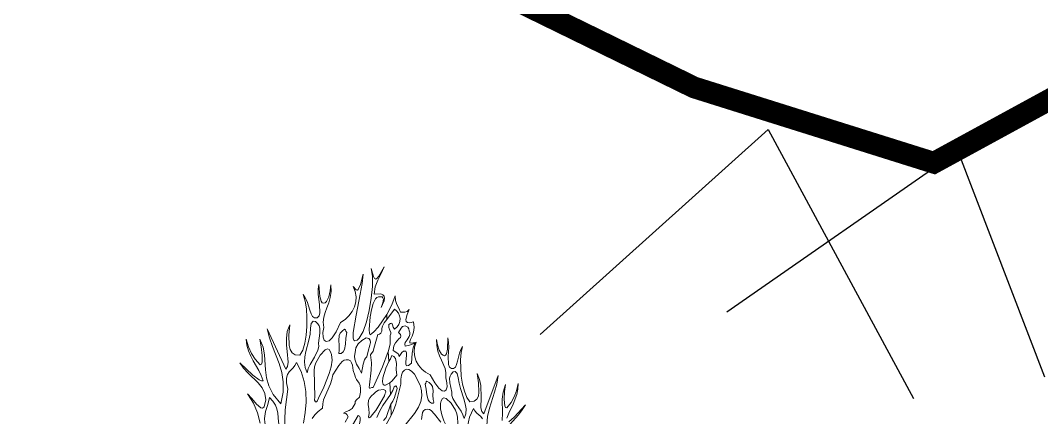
# Model space of a CAD drawing. Header units: inches. Extents: x -340059099 to 1458168, y 1119167 to 1294232938.
# Drawn here: x 471107.5 to 471578.1, y 2616236.9 to 2616419.8 of the extents above; entities that cross this region are included whole.
import ezdxf

# ---------------------------------------------------------------- set-up
doc = ezdxf.new("R2010")
doc.units = ezdxf.units.IN
doc.header["$MEASUREMENT"] = 0
doc.layers.add('BUILDING', color=5, linetype='Continuous', lineweight=15)
doc.layers.add('TREE', color=3, linetype='Continuous', lineweight=15)
doc.layers.add('Text', color=7, linetype='Continuous')

# ---------------------------------------------------------------- blocks, each defined once
blk = doc.blocks.new('tree2')
at = {"layer": 'TREE'}
for points in [[(5207.1937, 5948.4136), (5207.2085, 5948.4395), (5207.207, 5948.4718), (5207.1941, 5948.4339), (5207.1867, 5948.4253)], [(5207.1676, 5948.4333), (5207.1753, 5948.4503), (5207.1851, 5948.4672), (5207.2061, 5948.4986), (5207.2042, 5948.5306), (5207.1919, 5948.5242), (5207.1882, 5948.5242), (5207.1854, 5948.526), (5207.1836, 5948.5337), (5207.1851, 5948.5454), (5207.1934, 5948.5725), (5207.2015, 5948.5904), (5207.1999, 5948.6184), (5207.1833, 5948.5756), (5207.158, 5948.518), (5207.154, 5948.518), (5207.1494, 5948.5162), (5207.1472, 5948.5162), (5207.146, 5948.5174), (5207.1469, 5948.5257), (5207.1519, 5948.5667), (5207.1531, 5948.5873), (5207.1503, 5948.6092), (5207.1571, 5948.6193), (5207.1617, 5948.6341), (5207.1703, 5948.6661), (5207.1753, 5948.6677), (5207.1787, 5948.6701), (5207.1814, 5948.676), (5207.1817, 5948.6831), (5207.1836, 5948.6895), (5207.1888, 5948.6991), (5207.1959, 5948.7083), (5207.1956, 5948.7222), (5207.1716, 5948.6871), (5207.1596, 5948.6741), (5207.1491, 5948.6658), (5207.1469, 5948.6689), (5207.146, 5948.6803), (5207.1488, 5948.7163), (5207.1525, 5948.736), (5207.1577, 5948.7539), (5207.1642, 5948.7665), (5207.1682, 5948.7705), (5207.1728, 5948.772), (5207.1827, 5948.7717), (5207.1851, 5948.7693), (5207.1864, 5948.7659), (5207.1848, 5948.7557), (5207.1796, 5948.7419), (5207.1882, 5948.761), (5207.1894, 5948.7684), (5207.1882, 5948.7742), (5207.1848, 5948.7782), (5207.179, 5948.7807), (5207.1605, 5948.7798), (5207.1633, 5948.8004), (5207.171, 5948.8192), (5207.1802, 5948.8379), (5207.1888, 5948.8567), (5207.1737, 5948.8306), (5207.1685, 5948.8241), (5207.1648, 5948.8216), (5207.1614, 5948.8235), (5207.1586, 5948.829), (5207.1519, 5948.8518), (5207.1553, 5948.8302), (5207.1553, 5948.8013), (5207.1522, 5948.7684), (5207.1466, 5948.7342), (5207.1386, 5948.7018), (5207.1291, 5948.675), (5207.118, 5948.656), (5207.1122, 5948.6504), (5207.1063, 5948.6483), (5207.1035, 5948.651), (5207.1017, 5948.656), (5207.1017, 5948.6717), (5207.1094, 5948.7206), (5207.1214, 5948.7801), (5207.1263, 5948.8093), (5207.1294, 5948.8355), (5207.1217, 5948.8065), (5207.1158, 5948.7927), (5207.1131, 5948.7908), (5207.11, 5948.7921), (5207.1011, 5948.8016), (5207.1069, 5948.7871), (5207.1094, 5948.7724), (5207.1085, 5948.7579), (5207.1051, 5948.744), (5207.0986, 5948.7311), (5207.0897, 5948.7191), (5207.0786, 5948.7086), (5207.0657, 5948.7), (5207.0536, 5948.6744), (5207.0429, 5948.6575), (5207.0336, 5948.6489), (5207.0259, 5948.6467), (5207.0204, 5948.6507), (5207.0173, 5948.6593), (5207.0167, 5948.6717), (5207.0195, 5948.6864), (5207.0173, 5948.7015), (5207.0188, 5948.7154), (5207.0225, 5948.7286), (5207.0278, 5948.7416), (5207.033, 5948.7554), (5207.0373, 5948.7702), (5207.0395, 5948.7868), (5207.0386, 5948.8056), (5207.037, 5948.7887), (5207.033, 5948.772), (5207.0268, 5948.7594), (5207.0228, 5948.7557), (5207.0182, 5948.7542), (5207.0145, 5948.7557), (5207.0118, 5948.7597), (5207.0078, 5948.7733), (5207.0047, 5948.8072), (5207.0031, 5948.7936), (5207.0034, 5948.7791), (5207.0068, 5948.7505), (5207.0081, 5948.7271), (5207.0059, 5948.7188), (5207.0007, 5948.7135), (5206.9933, 5948.7129), (5206.9877, 5948.7169), (5206.9834, 5948.7246), (5206.9797, 5948.7351), (5206.972, 5948.7588), (5206.9671, 5948.7696), (5206.9613, 5948.7785), (5206.9665, 5948.76), (5206.9702, 5948.7382), (5206.9717, 5948.7138), (5206.9717, 5948.6886), (5206.9696, 5948.6643), (5206.9656, 5948.6418), (5206.9597, 5948.623), (5206.9517, 5948.6088), (5206.9388, 5948.6098), (5206.9298, 5948.615), (5206.9243, 5948.6242), (5206.9215, 5948.6359), (5206.9212, 5948.6643), (5206.9234, 5948.6932), (5206.9166, 5948.6747), (5206.9141, 5948.6556), (5206.9144, 5948.6369), (5206.9163, 5948.6187), (5206.9191, 5948.5885), (5206.9175, 5948.5771), (5206.9123, 5948.5697), (5206.8596, 5948.6821), (5206.8661, 5948.6569), (5206.8747, 5948.6326), (5206.8938, 5948.5851), (5206.9012, 5948.5602), (5206.9052, 5948.5334), (5206.9049, 5948.5045), (5206.8988, 5948.4718), (5206.8772, 5948.4983), (5206.8643, 5948.5223), (5206.8578, 5948.5451), (5206.855, 5948.567), (5206.8529, 5948.6095), (5206.8486, 5948.631), (5206.8393, 5948.6538), (5206.8436, 5948.6319), (5206.8464, 5948.6079), (5206.8461, 5948.5891), (5206.8439, 5948.5836), (5206.8405, 5948.5817), (5206.8267, 5948.5971), (5206.8156, 5948.6135), (5206.8073, 5948.6319), (5206.8011, 5948.6538), (5206.8033, 5948.6363), (5206.8079, 5948.6205), (5206.8138, 5948.6058), (5206.8208, 5948.5922), (5206.8362, 5948.5654), (5206.843, 5948.5513), (5206.8492, 5948.5362), (5206.8442, 5948.5362), (5206.8375, 5948.5392), (5206.8202, 5948.5525), (5206.7836, 5948.5873), (5206.794, 5948.5725), (5206.807, 5948.5583), (5206.8347, 5948.5309), (5206.8461, 5948.5165), (5206.8538, 5948.5008), (5206.8559, 5948.4835), (5206.8513, 5948.4638), (5206.847, 5948.4598), (5206.8418, 5948.4604), (5206.8301, 5948.4709), (5206.8174, 5948.4872), (5206.8051, 5948.5005), (5206.8215, 5948.4743), (5206.8329, 5948.4466), (5206.8408, 5948.4182)], [(5207.5414, 5948.4139), (5207.5651, 5948.441), (5207.5762, 5948.4549), (5207.5851, 5948.4693), (5207.5537, 5948.4349), (5207.5386, 5948.4216)], [(5207.5325, 5948.4321), (5207.538, 5948.4456), (5207.5503, 5948.4712), (5207.5605, 5948.498), (5207.5636, 5948.5128), (5207.5645, 5948.5291), (5207.5602, 5948.5088), (5207.5537, 5948.4912), (5207.5448, 5948.4755), (5207.5331, 5948.4604), (5207.5294, 5948.462), (5207.5272, 5948.4666), (5207.5254, 5948.4841), (5207.5266, 5948.5063), (5207.5294, 5948.5266), (5207.5223, 5948.5051), (5207.5199, 5948.485), (5207.5208, 5948.4456), (5207.5195, 5948.4253)], [(5207.4764, 5948.4115), (5207.4786, 5948.4364), (5207.4838, 5948.4598), (5207.498, 5948.5048), (5207.5045, 5948.5275), (5207.5088, 5948.5513), (5207.4678, 5948.4444), (5207.4623, 5948.4509), (5207.4601, 5948.461), (5207.4607, 5948.4894), (5207.4601, 5948.5232), (5207.4564, 5948.5405), (5207.4493, 5948.5571), (5207.453, 5948.5306), (5207.4546, 5948.5045), (5207.453, 5948.4937), (5207.4484, 5948.4847), (5207.4407, 5948.4792), (5207.429, 5948.4777), (5207.4207, 5948.49), (5207.4136, 5948.5072), (5207.4084, 5948.5275), (5207.405, 5948.55), (5207.4031, 5948.5956), (5207.4047, 5948.6159), (5207.4084, 5948.6332), (5207.4035, 5948.6245), (5207.3998, 5948.6141), (5207.3945, 5948.5919), (5207.3918, 5948.582), (5207.3884, 5948.5747), (5207.3834, 5948.5707), (5207.377, 5948.571), (5207.3717, 5948.5753), (5207.369, 5948.5827), (5207.3684, 5948.6045), (5207.3696, 5948.631), (5207.369, 5948.6443), (5207.3668, 5948.6569), (5207.3659, 5948.6255), (5207.3634, 5948.6125), (5207.361, 5948.6085), (5207.3579, 5948.607), (5207.3536, 5948.6082), (5207.3496, 5948.6113), (5207.3428, 5948.6227), (5207.3382, 5948.6375), (5207.3357, 5948.6529), (5207.336, 5948.6353), (5207.3391, 5948.6202), (5207.344, 5948.607), (5207.3496, 5948.5947), (5207.3597, 5948.5713), (5207.3619, 5948.5586), (5207.3613, 5948.5445), (5207.3647, 5948.5309), (5207.365, 5948.5195), (5207.3628, 5948.5115), (5207.3579, 5948.5075), (5207.3508, 5948.5088), (5207.3416, 5948.5162), (5207.3305, 5948.5309), (5207.3179, 5948.5537), (5207.3049, 5948.5608), (5207.2941, 5948.5697), (5207.2852, 5948.5802), (5207.2784, 5948.5916), (5207.2741, 5948.6042), (5207.2726, 5948.6175), (5207.2738, 5948.631), (5207.2781, 5948.6449), (5207.2658, 5948.6424), (5207.2603, 5948.643), (5207.26, 5948.6467), (5207.2627, 5948.6529), (5207.267, 5948.6615), (5207.2707, 5948.6729), (5207.2726, 5948.6864), (5207.2704, 5948.7021), (5207.2603, 5948.6997), (5207.2538, 5948.7003), (5207.2504, 5948.7034), (5207.2495, 5948.7086), (5207.2526, 5948.7225), (5207.259, 5948.7369), (5207.2526, 5948.7308), (5207.2464, 5948.7292), (5207.2341, 5948.7289), (5207.2295, 5948.74), (5207.2239, 5948.7505), (5207.2199, 5948.7619), (5207.2196, 5948.7754), (5207.2101, 5948.7496), (5207.1956, 5948.7222), (5207.1959, 5948.7086), (5207.2172, 5948.7373), (5207.2233, 5948.7326), (5207.2282, 5948.7265), (5207.2316, 5948.7191), (5207.2329, 5948.7111), (5207.2322, 5948.7028), (5207.2295, 5948.6948), (5207.2245, 5948.6877), (5207.2172, 5948.6818), (5207.2138, 5948.6871), (5207.2122, 5948.6938), (5207.2095, 5948.6981), (5207.2064, 5948.6975), (5207.2018, 5948.6948), (5207.2011, 5948.6864), (5207.2045, 5948.6787), (5207.2073, 5948.6717), (5207.2073, 5948.668), (5207.2055, 5948.664), (5207.2051, 5948.6406), (5207.1999, 5948.6169), (5207.2015, 5948.5904), (5207.2058, 5948.5987), (5207.2095, 5948.6073), (5207.2159, 5948.6045), (5207.2199, 5948.5996), (5207.2227, 5948.5851), (5207.2224, 5948.5682), (5207.2239, 5948.5525), (5207.211, 5948.5362), (5207.2042, 5948.5306), (5207.2061, 5948.4983), (5207.2125, 5948.5091), (5207.2168, 5948.5199), (5207.2215, 5948.5223), (5207.223, 5948.5208), (5207.2245, 5948.5152), (5207.2178, 5948.49), (5207.2128, 5948.4798), (5207.207, 5948.4712), (5207.2085, 5948.4392), (5207.215, 5948.453), (5207.2215, 5948.4709), (5207.2356, 5948.5269), (5207.2353, 5948.5408), (5207.2369, 5948.5522), (5207.2402, 5948.5608), (5207.2452, 5948.5667), (5207.251, 5948.5691), (5207.2578, 5948.5685), (5207.2652, 5948.5639), (5207.2732, 5948.5556), (5207.2852, 5948.534), (5207.2901, 5948.5217), (5207.2935, 5948.5081), (5207.2941, 5948.494), (5207.2914, 5948.4789), (5207.2846, 5948.4626), (5207.2732, 5948.445), (5207.2467, 5948.4108)], [(5206.9723, 5948.5593), (5206.9665, 5948.5737), (5206.9646, 5948.5885), (5206.9659, 5948.6036), (5206.969, 5948.619), (5206.977, 5948.651), (5206.9803, 5948.6674), (5206.9816, 5948.684), (5206.9834, 5948.6975), (5206.9887, 5948.7037), (5206.9954, 5948.7034), (5207.0019, 5948.6966), (5207.0056, 5948.6911), (5207.0078, 5948.6846), (5207.0078, 5948.6707), (5207.0056, 5948.6563), (5207.0044, 5948.6421), (5207.005, 5948.6326), (5207.0025, 5948.623), (5206.9927, 5948.6033), (5206.9803, 5948.5824), (5206.9754, 5948.5713), (5206.9723, 5948.5593)], [(5207.0681, 5948.6132), (5207.0616, 5948.6132), (5207.0607, 5948.6159), (5207.062, 5948.6202), (5207.062, 5948.6239), (5207.062, 5948.6369), (5207.0607, 5948.6501), (5207.062, 5948.6634), (5207.065, 5948.6698), (5207.0706, 5948.6763), (5207.077, 5948.6812), (5207.0798, 5948.6794), (5207.081, 5948.6754), (5207.0832, 5948.6723), (5207.081, 5948.6563), (5207.0801, 5948.6393), (5207.077, 5948.6242), (5207.0733, 5948.6181), (5207.0681, 5948.6132)], [(5207.2135, 5948.6218), (5207.2156, 5948.6344), (5207.2199, 5948.6433), (5207.2298, 5948.6541), (5207.2338, 5948.6578), (5207.2353, 5948.6615), (5207.2341, 5948.6661), (5207.2289, 5948.6723), (5207.2359, 5948.684), (5207.2402, 5948.6889), (5207.2476, 5948.6911), (5207.255, 5948.6871), (5207.2578, 5948.6821), (5207.2587, 5948.6772), (5207.2609, 5948.6723), (5207.2606, 5948.6661), (5207.2587, 5948.6606), (5207.2526, 5948.652), (5207.247, 5948.6436), (5207.2461, 5948.6393), (5207.247, 5948.6341), (5207.2593, 5948.6369), (5207.2741, 5948.6421), (5207.2698, 5948.6292), (5207.2673, 5948.6141), (5207.2652, 5948.5861), (5207.2563, 5948.5796), (5207.2513, 5948.579), (5207.2492, 5948.583), (5207.2489, 5948.5901), (5207.2507, 5948.6076), (5207.2507, 5948.615), (5207.2492, 5948.6193), (5207.2427, 5948.6199), (5207.2381, 5948.6159), (5207.2304, 5948.6045), (5207.2286, 5948.6113), (5207.2239, 5948.6153), (5207.2135, 5948.6218)], [(5207.1251, 5948.5577), (5207.1186, 5948.571), (5207.1109, 5948.583), (5207.1057, 5948.5971), (5207.1051, 5948.6058), (5207.1066, 5948.6162), (5207.1088, 5948.6292), (5207.1155, 5948.6403), (5207.1257, 5948.6498), (5207.1383, 5948.6569), (5207.1457, 5948.655), (5207.1491, 5948.6507), (5207.15, 5948.6443), (5207.1485, 5948.6366), (5207.1432, 5948.6193), (5207.1402, 5948.6039), (5207.1359, 5948.6002), (5207.1328, 5948.5956), (5207.1294, 5948.5836), (5207.1251, 5948.5577)], [(5206.9936, 5948.4918), (5206.9921, 5948.5654), (5206.993, 5948.5756), (5206.9967, 5948.5867), (5207.0087, 5948.6088), (5207.0228, 5948.6239), (5207.029, 5948.6267), (5207.0339, 5948.6245), (5207.0379, 5948.6181), (5207.0404, 5948.6107), (5207.0422, 5948.5944), (5207.0398, 5948.5759), (5207.0342, 5948.5568), (5207.0188, 5948.5189), (5207.0041, 5948.4878), (5207.0004, 5948.4792), (5206.9982, 5948.4777), (5206.9961, 5948.478), (5206.9933, 5948.4826), (5206.9936, 5948.4918)], [(5206.9083, 5948.3998), (5206.9101, 5948.4552), (5206.9181, 5948.5131), (5206.9144, 5948.5306), (5206.9144, 5948.5442), (5206.9172, 5948.554), (5206.9215, 5948.5614), (5206.9326, 5948.5734), (5206.9379, 5948.5799), (5206.9419, 5948.5882), (5206.9557, 5948.5623), (5206.9643, 5948.5349), (5206.9687, 5948.5063), (5206.9693, 5948.4767), (5206.9668, 5948.4475), (5206.9619, 5948.4182)], [(5206.9865, 5948.4306), (5206.9936, 5948.441), (5207.0031, 5948.4509), (5207.0155, 5948.4598), (5207.0158, 5948.4718), (5207.0182, 5948.4832), (5207.0272, 5948.5051), (5207.0376, 5948.5279), (5207.0416, 5948.5402), (5207.0444, 5948.5534), (5207.053, 5948.566), (5207.0616, 5948.5796), (5207.0706, 5948.591), (5207.0758, 5948.5944), (5207.0817, 5948.5959), (5207.0887, 5948.5953), (5207.0937, 5948.5922), (5207.0971, 5948.587), (5207.0992, 5948.5805), (5207.1017, 5948.5657), (5207.106, 5948.5525), (5207.1081, 5948.5457), (5207.1112, 5948.5402), (5207.1183, 5948.5297), (5207.1208, 5948.5235), (5207.1223, 5948.5152), (5207.1217, 5948.5045), (5207.1189, 5948.4903), (5207.1103, 5948.4829), (5207.1069, 5948.4789), (5207.1066, 5948.4727), (5207.0989, 5948.4592), (5207.0906, 5948.4533), (5207.0823, 5948.4506), (5207.074, 5948.4463), (5207.0804, 5948.4447), (5207.0838, 5948.4419), (5207.0878, 5948.4355), (5207.0792, 5948.421)], [(5207.4133, 5948.4309), (5207.4093, 5948.4416), (5207.4041, 5948.4515), (5207.3915, 5948.47), (5207.381, 5948.4872), (5207.3782, 5948.4958), (5207.3782, 5948.5048), (5207.373, 5948.5309), (5207.372, 5948.5436), (5207.3733, 5948.5494), (5207.3767, 5948.5549), (5207.3819, 5948.5617), (5207.3881, 5948.5627), (5207.3936, 5948.5574), (5207.3964, 5948.5451), (5207.3985, 5948.53), (5207.4025, 5948.5149), (5207.4124, 5948.486), (5207.4161, 5948.4718), (5207.4182, 5948.458), (5207.4176, 5948.4444), (5207.4133, 5948.4309)], [(5207.3215, 5948.474), (5207.316, 5948.478), (5207.3123, 5948.4835), (5207.3086, 5948.4974), (5207.3064, 5948.5128), (5207.3037, 5948.5272), (5207.3052, 5948.53), (5207.3061, 5948.534), (5207.3083, 5948.5359), (5207.3151, 5948.5319), (5207.3203, 5948.5263), (5207.3237, 5948.5205), (5207.3259, 5948.5084), (5207.3252, 5948.4961), (5207.3262, 5948.4841), (5207.3277, 5948.4771), (5207.3271, 5948.4743), (5207.3215, 5948.474)], [(5207.1463, 5948.4453), (5207.1457, 5948.4576), (5207.1439, 5948.4703), (5207.1448, 5948.4826), (5207.1479, 5948.4887), (5207.1531, 5948.4949), (5207.1596, 5948.5001), (5207.1651, 5948.506), (5207.1728, 5948.5106), (5207.1867, 5948.5121), (5207.1925, 5948.5091), (5207.1928, 5948.5045), (5207.1907, 5948.4995), (5207.1897, 5948.4949), (5207.1734, 5948.4669), (5207.1648, 5948.4533), (5207.1546, 5948.441), (5207.1497, 5948.4345), (5207.146, 5948.4324), (5207.1445, 5948.4355), (5207.1463, 5948.4453)], [(5206.888, 5948.3376), (5206.8781, 5948.3419), (5206.8716, 5948.3483), (5206.8673, 5948.357), (5206.8646, 5948.3665), (5206.8612, 5948.3874), (5206.8559, 5948.4068), (5206.8532, 5948.4195), (5206.8526, 5948.4309), (5206.8556, 5948.4509), (5206.8618, 5948.4697), (5206.8664, 5948.4894), (5206.8763, 5948.4795), (5206.883, 5948.4687), (5206.8873, 5948.4576), (5206.8895, 5948.4456), (5206.892, 5948.4216), (5206.8963, 5948.3982), (5206.896, 5948.3813), (5206.8969, 5948.3634), (5206.8954, 5948.3477), (5206.8926, 5948.3419), (5206.888, 5948.3376)], [(5207.3982, 5948.3671), (5207.3988, 5948.3588), (5207.3967, 5948.3545), (5207.3927, 5948.3551), (5207.3887, 5948.3628), (5207.373, 5948.3905), (5207.356, 5948.4241), (5207.3499, 5948.4416), (5207.3465, 5948.4583), (5207.3468, 5948.4734), (5207.3486, 5948.4804), (5207.352, 5948.4866), (5207.3563, 5948.4887), (5207.3622, 5948.4869), (5207.3764, 5948.4737), (5207.3887, 5948.4543), (5207.3927, 5948.4441), (5207.3945, 5948.4349), (5207.3982, 5948.3671)], [(5207.086, 5948.3899), (5207.1152, 5948.4395), (5207.1192, 5948.437), (5207.1211, 5948.4336), (5207.1214, 5948.425), (5207.1189, 5948.4158), (5207.118, 5948.4068), (5207.1038, 5948.3902), (5207.0998, 5948.3874), (5207.0955, 5948.3862), (5207.0909, 5948.3868), (5207.086, 5948.3899)], [(5207.2935, 5948.4278), (5207.2951, 5948.4416), (5207.2963, 5948.4478), (5207.2991, 5948.4527), (5207.3034, 5948.4561), (5207.3101, 5948.457), (5207.3154, 5948.4561), (5207.3203, 5948.4533), (5207.3295, 5948.4435), (5207.3474, 5948.4204)], [(5207.4219, 5948.4087), (5207.4281, 5948.4345), (5207.4392, 5948.4592), (5207.4432, 5948.4521), (5207.4487, 5948.4463), (5207.4598, 5948.4361), (5207.4644, 5948.4296)]]:
    blk.add_lwpolyline(points, dxfattribs=at)

msp = doc.modelspace()

# ---------------------------------------------------------------- linework, layer by layer
at = {"layer": 'BUILDING', "const_width": 10}
msp.add_lwpolyline([(470440.83, 2616612.32), (470592.82, 2616568.52), (470843.08, 2616528.22), (471122.81, 2616473.55), (471326.17, 2616433.81), (471418.02, 2616388.94), (471528.5, 2616354.25), (471659.7, 2616425.76), (471678.59, 2616525.93), (471680.8, 2616584.66), (471685.17, 2616605.09), (471695.58, 2616615.22), (471709.75, 2616609.48), (471827.04, 2616591.73)], dxfattribs=at)
at = {"layer": 'Text', "color": 5, "lineweight": 25}
for points in [[(471347.06, 2616275.16), (471452.09, 2616369.64), (471519.05, 2616245.62)], [(471433.06, 2616285.64), (471539.58, 2616359.61), (471579.56, 2616255.6)]]:
    msp.add_lwpolyline(points, dxfattribs=at)
at = {"layer": 'Text', "color": 1}
msp.add_circle((469844, 2616428.5), 81808.03, dxfattribs=at)

# ---------------------------------------------------------------- block references
at = {"layer": 'TREE', "color": 3, "xscale": 164.188119242317, "yscale": 164.1881192402798, "zscale": 164.1881192413053}
msp.add_blockref('tree2', (-383683.31, 1639574.79), dxfattribs=at)

doc.saveas('drawing.dxf')
